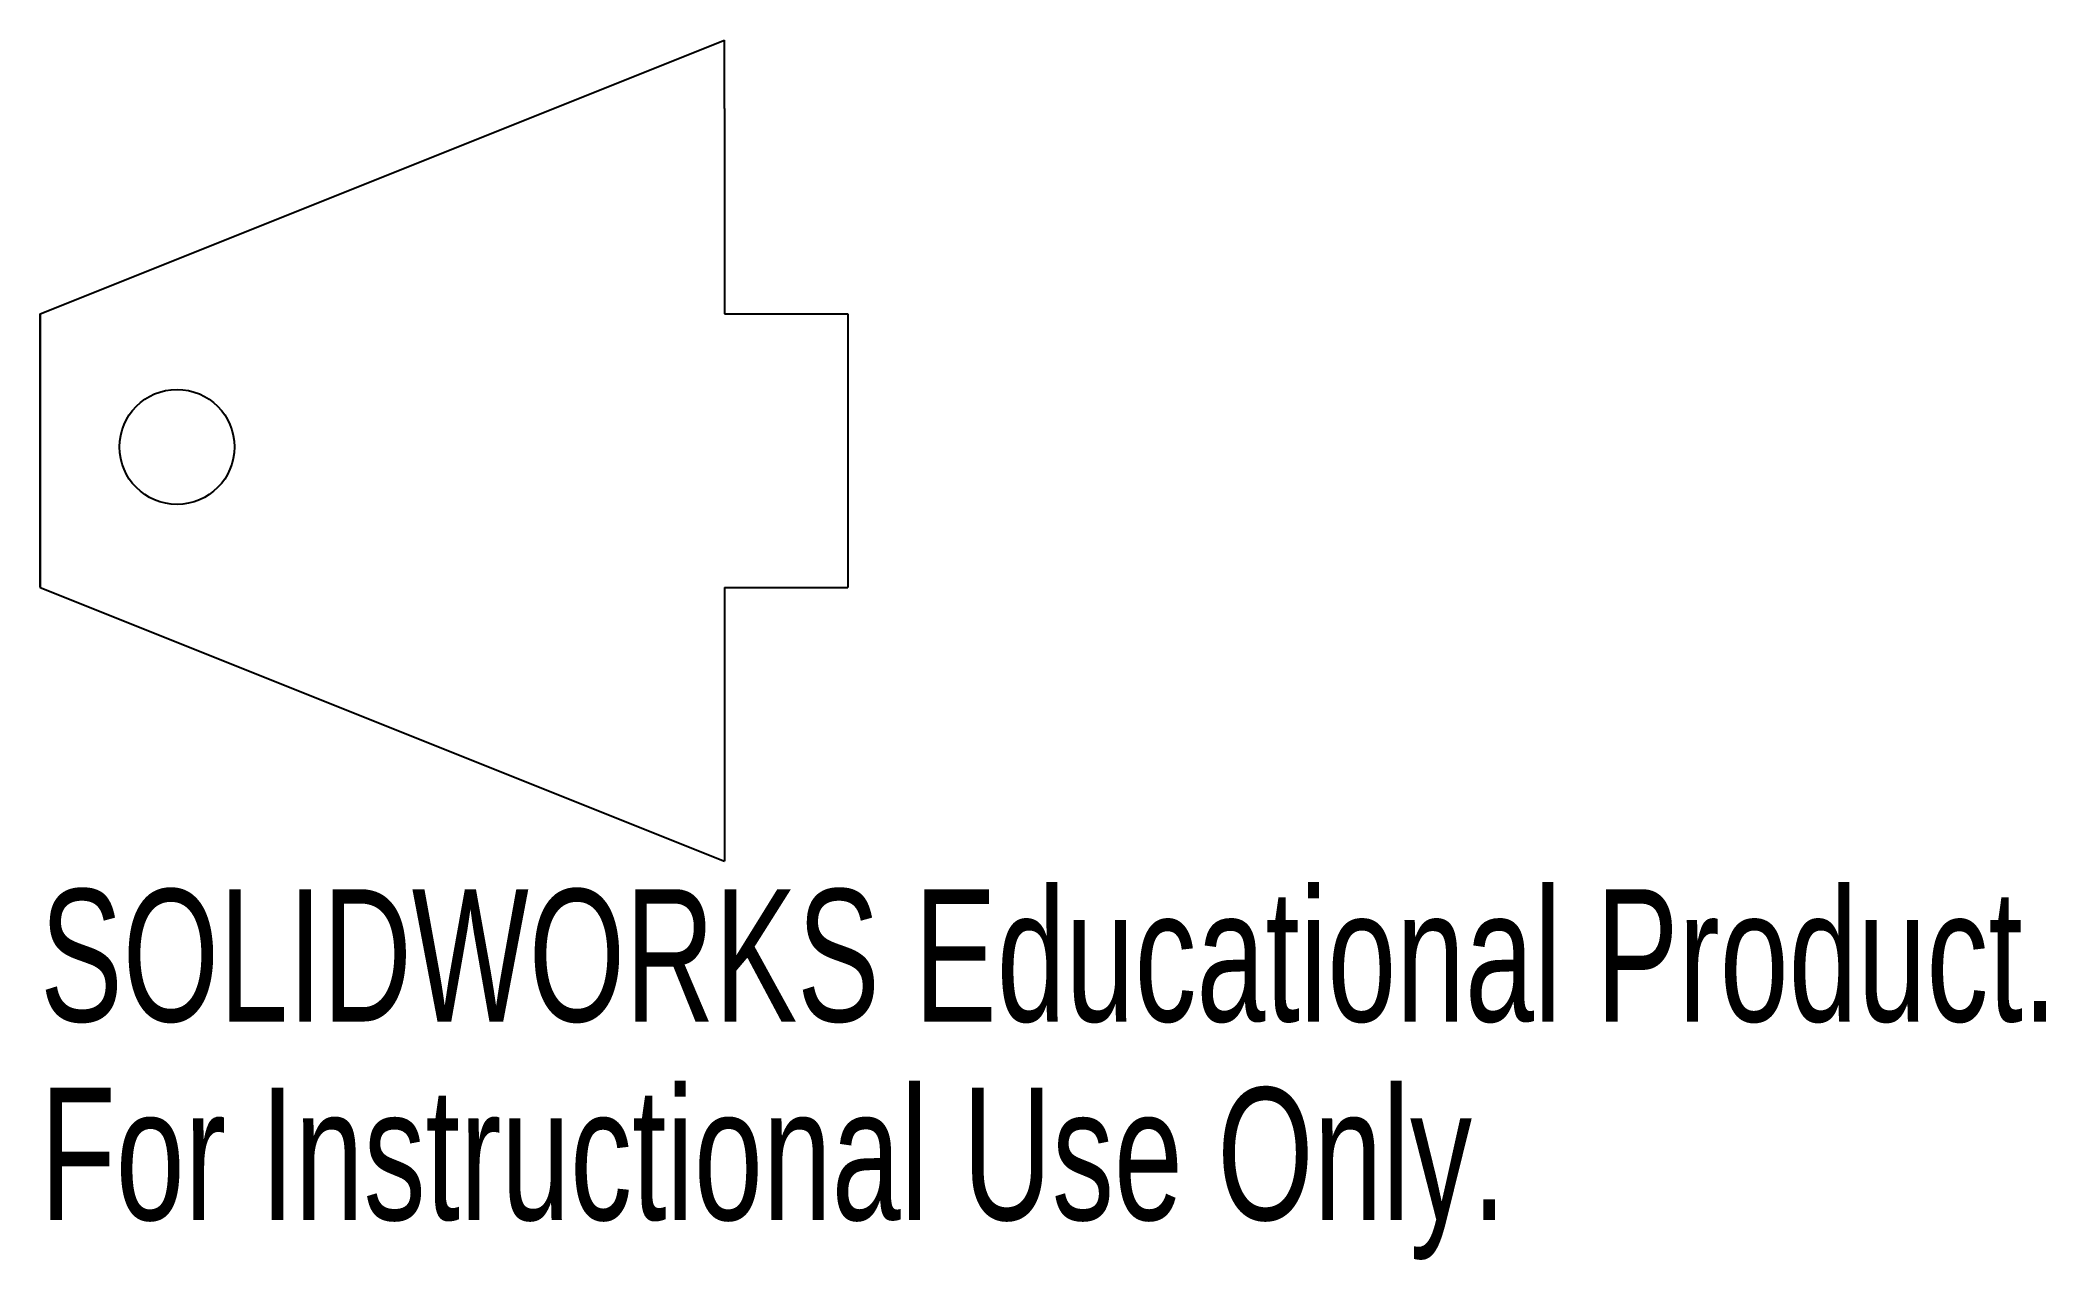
# Model space of a CAD drawing. Header units: millimetres. Extents: x -17.7 to 55.5, y -40.9 to 3.6.
import ezdxf

# ---------------------------------------------------------------- set-up
doc = ezdxf.new("R2010")
doc.units = ezdxf.units.MM
doc.styles.add('SLDTEXTSTYLE0', font='TXT', dxfattribs={"width": 0.7})

msp = doc.modelspace()

# ---------------------------------------------------------------- linework, layer by layer
at = {"color": 7, "linetype": 'Continuous'}
for p, q in [((-17.721, -6.382), (7.279, 3.618)), ((7.279, 1.118), (7.279, 3.618)), ((7.279, 1.118), (7.279, -6.382)), ((-17.721, -6.382), (-17.721, -16.382)), ((-17.721, -16.382), (-17.721, -6.382)), ((7.279, -6.382), (11.779, -6.382)), ((11.779, -6.382), (11.779, -16.382)), ((-17.721, -16.382), (7.279, -26.382)), ((7.279, -16.382), (7.279, -18.882)), ((7.279, -16.382), (11.779, -16.382)), ((7.279, -18.882), (7.279, -26.382))]:
    msp.add_line(p, q, dxfattribs=at)
msp.add_circle((-12.721, -11.244), 2.1, dxfattribs=at)

# ---------------------------------------------------------------- texts
at = {"color": 7, "linetype": 'Continuous', "char_height": 4.83362, "attachment_point": 1, "style": 'SLDTEXTSTYLE0'}
for s, insert in [('SOLIDWORKS Educational Product.', (-17.721, -27.401)), ('For Instructional Use Only.', (-17.721, -34.652))]:
    msp.add_mtext(s, dxfattribs=dict(at, insert=insert))

doc.saveas('drawing.dxf')
